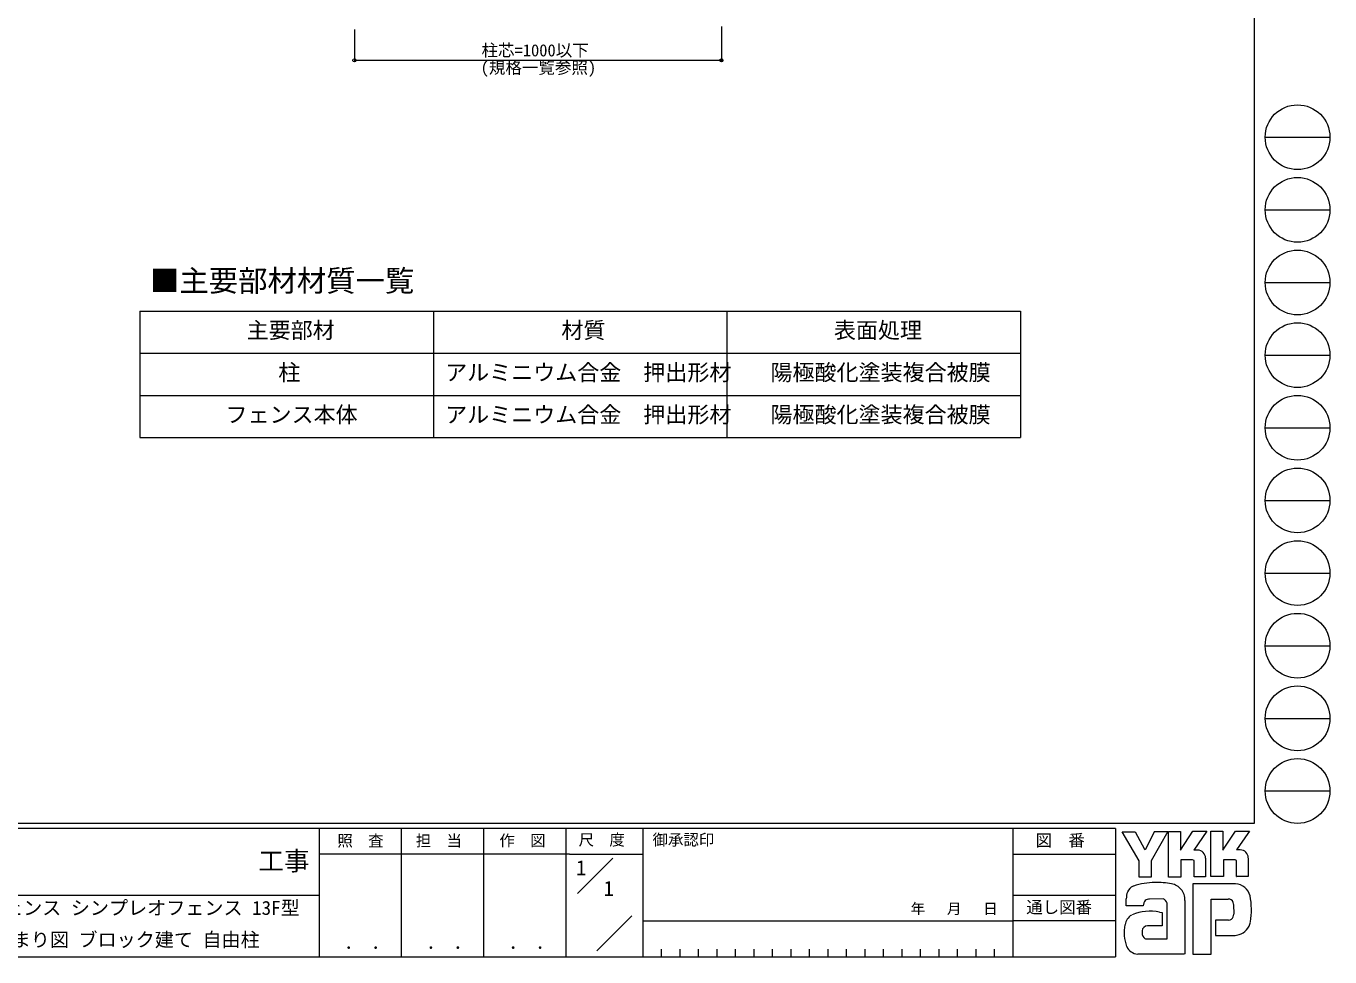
# Model space of a CAD drawing. Units: millimetres, scale not verified. Extents: x -3967 to 3967, y -2821 to 2821.
# Drawn here: x 415 to 3967, y -2821 to -284 of the extents above; entities that cross this region are included whole.
import ezdxf
from ezdxf.enums import TextEntityAlignment as Align

# ---------------------------------------------------------------- set-up
doc = ezdxf.new("R2010")
doc.units = ezdxf.units.MM
doc.header["$LTSCALE"] = 10
for name, color, linetype, lineweight in [('0-0_0', 3, 'Continuous', 9), ('0-2_YKK_ZWAK', 6, 'Continuous', 9), ('0-4_YKK_12', 7, 'Continuous', 9)]:
    doc.layers.add(name, color=color, linetype=linetype, lineweight=lineweight)
doc.styles.add('ＭＳ ゴシック', font='')
doc.styles.get('ＭＳ ゴシック').set_extended_font_data('MS Gothic')

msp = doc.modelspace()

# ---------------------------------------------------------------- linework, layer by layer
at = {"layer": '0-0_0'}
for p, q in [((724.32, -1060.76), (3124.32, -1060.76)), ((724.32, -1060.76), (724.32, -1405.76)), ((1524.32, -1060.76), (1524.32, -1405.76)), ((2324.32, -1060.76), (2324.32, -1405.76)), ((3124.32, -1060.76), (3124.32, -1405.76)), ((724.32, -1175.76), (3124.32, -1175.76)), ((724.32, -1290.76), (3124.32, -1290.76)), ((724.32, -1405.76), (3124.32, -1405.76))]:
    msp.add_line(p, q, dxfattribs=at)
at = {"layer": '0-2_YKK_ZWAK'}
for p, q in [((1309.06, -293.78), (1309.06, -378.78)), ((2309.06, -285.29), (2309.06, -378.78)), ((2309.06, -377.78), (1309.06, -377.78))]:
    msp.add_line(p, q, dxfattribs=at)
for centre in [(1309.06, -377.78), (2309.06, -377.78)]:
    msp.add_circle(centre, 4.25, dxfattribs=at)
at = {"layer": '0-4_YKK_12'}
for p, q in [((3760.92, 2793), (3760.92, -2457)), ((3790.68, -587.16), (3967.08, -587.16)), ((3790.68, -785.12), (3967.08, -785.12)), ((3790.68, -983.08), (3967.08, -983.08)), ((3790.68, -1181.04), (3967.08, -1181.04)), ((3790.68, -1379), (3967.08, -1379)), ((3790.68, -1576.96), (3967.08, -1576.96)), ((3790.68, -1774.92), (3967.08, -1774.92)), ((3790.68, -1972.88), (3967.08, -1972.88)), ((3790.68, -2170.84), (3967.08, -2170.84)), ((3790.68, -2368.8), (3967.08, -2368.8)), ((3760.92, -2457), (-3939.08, -2457)), ((3382.92, -2471), (-3939.08, -2471)), ((1212.92, -2471), (1212.92, -2821)), ((1436.92, -2471), (1436.92, -2821)), ((1660.92, -2471), (1660.92, -2821)), ((1884.92, -2471), (1884.92, -2821)), ((2094.92, -2471), (2094.92, -2821)), ((3102.91, -2471), (3102.91, -2821)), ((3382.92, -2471), (3382.92, -2821)), ((3447.24, -2558.99), (3401.29, -2480.06)), ((3401.29, -2480.06), (3436.42, -2480.06)), ((3436.42, -2480.06), (3461.56, -2527.09)), ((3489.28, -2478.98), (3463.72, -2528.71)), ((3525.54, -2478.98), (3480.21, -2559.26)), ((3489.28, -2478.98), (3525.54, -2478.98)), ((3527.51, -2603.31), (3527.51, -2479.25)), ((3527.51, -2479.25), (3559.68, -2479.25)), ((3559.68, -2530.23), (3593.47, -2478.71)), ((3559.68, -2479.25), (3559.68, -2530.23)), ((3593.47, -2478.71), (3631.72, -2478.71)), ((3631.72, -2478.71), (3596.32, -2530.06)), ((3642.66, -2602.23), (3642.66, -2478.17)), ((3642.66, -2478.17), (3675.37, -2478.17)), ((3675.37, -2530.08), (3709.69, -2478.17)), ((3675.37, -2478.17), (3675.37, -2530.08)), ((3709.69, -2478.17), (3747.53, -2478.17)), ((3743.75, -2484.65), (3712.53, -2529.25)), ((3747.53, -2478.17), (3743.75, -2484.65)), ((1894.76, -2540.99), (1212.92, -2540.99)), ((1894.76, -2540.99), (2094.92, -2540.99)), ((1916.62, -2648.36), (2013.55, -2551.43)), ((3102.91, -2541), (3382.92, -2541)), ((3461.56, -2527.09), (3463.72, -2528.71)), ((3592.66, -2556.82), (3560.76, -2556.82)), ((3560.76, -2556.82), (3560.76, -2603.31)), ((3596.98, -2558.45), (3592.66, -2556.82)), ((3606.71, -2530.06), (3596.32, -2530.06)), ((3628.33, -2551.69), (3628.33, -2602.5)), ((3722.92, -2529.25), (3712.53, -2529.25)), ((3744.56, -2551.69), (3744.56, -2601.96)), ((3447.24, -2603.58), (3447.24, -2558.99)), ((3480.21, -2559.26), (3480.21, -2603.58)), ((3596.98, -2602.5), (3596.98, -2558.45)), ((3712.94, -2601.96), (3712.94, -2558.17)), ((3480.21, -2603.58), (3447.24, -2603.58)), ((3560.76, -2603.31), (3527.51, -2603.31)), ((3593.2, -2621.96), (3593.2, -2813.06)), ((3709.15, -2621.96), (3593.2, -2621.96)), ((3628.33, -2602.5), (3596.98, -2602.5)), ((3676.72, -2602.23), (3642.66, -2602.23)), ((3712.94, -2601.46), (3713.44, -2601.96)), ((3744.56, -2601.96), (3712.94, -2601.96)), ((-75.08, -2652.99), (1212.92, -2652.99)), ((3102.91, -2652.99), (3382.92, -2652.99)), ((3512.38, -2663.05), (3475.4, -2663.75)), ((3643.47, -2813.06), (3643.47, -2663.59)), ((3643.47, -2663.59), (3689.96, -2663.59)), ((3502.65, -2698.73), (3509.67, -2700.35)), ((3523.19, -2771.71), (3523.19, -2674.4)), ((3572.11, -2666.83), (3572.11, -2812.79)), ((3704.65, -2678.56), (3704.83, -2704.91)), ((1969.64, -2804.45), (2064.88, -2709.21)), ((2094.92, -2723), (3102.91, -2723)), ((3382.92, -2722.99), (3102.91, -2722.99)), ((3509.67, -2700.35), (3509.67, -2736.3)), ((3691.04, -2720.89), (3655.63, -2720.89)), ((3655.63, -2720.89), (3655.63, -2762.25)), ((3509.67, -2736.3), (3469.73, -2736.35)), ((3655.63, -2762.25), (3708.88, -2762.25)), ((3708.88, -2762.25), (3719.69, -2759.82)), ((2145.32, -2800), (2145.32, -2821)), ((2195.72, -2800), (2195.72, -2821)), ((2246.12, -2800), (2246.12, -2821)), ((2296.52, -2800), (2296.52, -2821)), ((2346.92, -2800), (2346.92, -2821)), ((2397.32, -2800), (2397.32, -2821)), ((2447.72, -2800), (2447.72, -2821)), ((2498.12, -2800), (2498.12, -2821)), ((2548.52, -2800), (2548.52, -2821)), ((2598.92, -2800), (2598.92, -2821)), ((2649.32, -2800), (2649.32, -2821)), ((2699.72, -2800), (2699.72, -2821)), ((2750.12, -2800), (2750.12, -2821)), ((2800.52, -2800), (2800.52, -2821)), ((2850.92, -2800), (2850.92, -2821)), ((2901.32, -2800), (2901.32, -2821)), ((2951.72, -2800), (2951.72, -2821)), ((3002.11, -2800), (3002.11, -2821)), ((3052.51, -2800), (3052.51, -2821)), ((3466.97, -2771.71), (3523.19, -2771.71)), ((3518.86, -2771.71), (3522.38, -2771.71)), ((3523.19, -2771.7), (3523.2, -2771.71)), ((-3939.08, -2821), (3382.92, -2821)), ((3458.59, -2813.6), (3443.72, -2813.6)), ((3568.87, -2813.33), (3458.59, -2813.6)), ((3572.11, -2812.79), (3568.87, -2813.33)), ((3593.2, -2813.06), (3635.63, -2813.06)), ((3635.63, -2813.06), (3643.47, -2813.06))]:
    msp.add_line(p, q, dxfattribs=at)
for points in [[(3712.94, -2558.17), (3708.61, -2556.55), (3676.72, -2556.55), (3676.72, -2602.23)], [(3458.59, -2681.7), (3412.1, -2681.7), (3412.1, -2662.41)]]:
    msp.add_lwpolyline(points, dxfattribs=at)
for centre in [(3878.88, -587.16), (3878.88, -785.12), (3878.88, -983.08), (3878.88, -1181.04), (3878.88, -1379), (3878.88, -1576.96), (3878.88, -1774.92), (3878.88, -1972.88), (3878.88, -2170.84), (3878.88, -2368.8)]:
    msp.add_circle(centre, 88.2, dxfattribs=at)
for centre, radius, start, end in [((3606.71, -2551.69), 21.62, 0.00166, 89.99604), ((3722.92, -2550.88), 21.62, 0.00166, 89.99604), ((3438.98, -2651.55), 24.44, 109.02127, 161.51264), ((3490.14, -2795.01), 176.8, 89.89165, 109.30848), ((3495.33, -2825.63), 207.48, 78.7801, 91.46938), ((3528.22, -2665.96), 44.48, 40.66422, 80.31694), ((3707.64, -2665.4), 43.41, 14.44572, 87.08746), ((3462.51, -2662.66), 50.37, 158.41083, 179.71775), ((3474.07, -2680.71), 17.01, 85.50551, 126.78038), ((3507.48, -2678.54), 16.25, 14.7552, 72.44995), ((3526.01, -2665.85), 46.12, 358.78059, 38.76563), ((3691.57, -2675.79), 12.29, 16.43123, 96.91661), ((3544.58, -2692.87), 208.6, 350.99027, 10.67625), ((3478.12, -2829.54), 133.09, 79.38098, 112.05825), ((3479.67, -2681.07), 21.09, 138.46382, 181.71359), ((3668.23, -2683.08), 36.73, 4.93423, 17.03552), ((3517.41, -2754.95), 110.83, 168.76372, 199.80079), ((3447.19, -2740.27), 39.08, 121.82711, 169.08475), ((3691.05, -2707.84), 13.06, 269.95468, 342.90145), ((3668.02, -2701.41), 36.97, 343.6902, 354.75362), ((3708.27, -2718.45), 42.91, 285.44291, 349.90448), ((3478.74, -2754.28), 23.68, 171.08203, 216.71923), ((3469.82, -2750.79), 14.45, 90.33953, 178.03639), ((3469.42, -2756.65), 15.26, 230.9728, 260.75491), ((3447.32, -2775.43), 38.23, 207.31435, 263.59464)]:
    msp.add_arc(centre, radius, start, end, dxfattribs=at)

# ---------------------------------------------------------------- texts
at = {"layer": '0-0_0', "style": 'ＭＳ ゴシック'}
for s, height, p in [('■主要部材材質一覧', 58.65, (752.37, -1025.18)), ('主要部材', 43.99, (1015.52, -1148.26)), ('材質', 43.99, (1873.12, -1148.26)), ('表面処理', 43.99, (2615.52, -1148.26)), ('柱', 43.99, (1101.92, -1263.26)), ('アルミニウム合金\u3000押出形材', 43.99, (1556.32, -1263.26)), ('陽極酸化塗装複合被膜', 43.99, (2442.72, -1263.26)), ('フェンス本体', 43.99, (957.92, -1378.26)), ('アルミニウム合金\u3000押出形材', 43.99, (1556.32, -1378.26)), ('陽極酸化塗装複合被膜', 43.99, (2442.72, -1378.26)), ('1', 41.06, (1912.92, -2610.99)), ('1', 41.06, (1988.25, -2666.99)), ('形材フェンス シンプレオフェンス 13F型', 38.12, (198.56, -2717.82)), ('納まり図 ブロック建て 自由柱', 38.12, (323.36, -2804.49))]:
    msp.add_text(s, height=height, dxfattribs=at).set_placement(p, align=Align.BOTTOM_LEFT)
at = {"layer": '0-2_YKK_ZWAK', "style": 'ＭＳ ゴシック'}
for s, p in [('柱芯=1000以下', (1655.46, -376.78)), ('(規格一覧参照)', (1653.06, -423.78))]:
    msp.add_text(s, height=32.99, dxfattribs=at).set_placement(p, align=Align.BOTTOM_LEFT)
at = {"layer": '0-4_YKK_12', "style": 'ＭＳ ゴシック'}
for s, height, p in [('照  査', 30.79, (1262.81, -2528.8)), ('担  当', 30.79, (1476.46, -2528.8)), ('作  図', 30.79, (1704.12, -2528.62)), ('尺  度', 30.79, (1920.04, -2526.37)), ('御承認印', 30.79, (2121.59, -2526.33)), ('図\u3000番', 32.84, (3164.89, -2529.62)), ('工事', 51.32, (1047.23, -2600.56)), ('年   月   日', 29.03, (2824.68, -2712.69)), ('通し図番', 32.84, (3139.71, -2711.85)), (' ． ．', 35.92, (1257.47, -2810.46)), (' ． ．', 35.92, (1481.47, -2810.46)), (' ． ．', 35.92, (1705.47, -2810.46))]:
    msp.add_text(s, height=height, dxfattribs=at).set_placement(p, align=Align.BOTTOM_LEFT)

doc.saveas('drawing.dxf')
